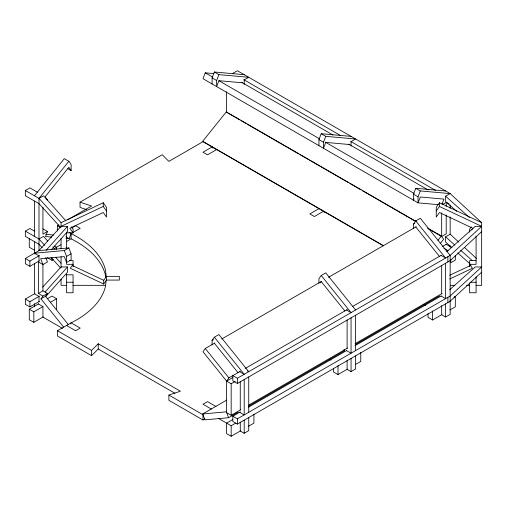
<?xml version="1.0" encoding="UTF-8"?>
<svg xmlns="http://www.w3.org/2000/svg" width="507" height="507" viewBox="0 0 507 507"><rect width="100%" height="100%" fill="white"/><g stroke="black" fill="none" stroke-linecap="round" stroke-linejoin="round"><path stroke-width="0.76" d="M42.93 228.847L47.481 231.477L45.51 236.554L51.809 237.111M65.986 238.379L69.142 238.664L71.107 233.588L80.201 228.334L75.657 225.71L71.76 227.96M213.929 73.61L205.265 72.837L202.99 78.699L418.041 202.857L438.523 204.689M212.084 83.928L212.084 77.869L214.36 72.007L244.203 74.675M242.536 82.806L218.904 80.695L216.635 86.558L216.635 80.493L218.904 74.63L248.747 77.298L244.203 79.922L244.203 84.422M318.935 145.642L318.935 139.577L321.21 133.715L351.053 136.383M349.386 144.514L325.76 142.404L323.485 148.266L323.485 142.201L325.76 136.339L355.597 139.007L351.053 141.63L351.053 146.13M414.061 198.769L413.49 200.233L413.49 194.168L415.765 188.306L445.609 190.974M441.958 204.239L443.942 199.105L420.316 196.995L418.041 202.857L418.041 196.792L420.316 190.936L450.159 193.598L445.609 196.222L445.609 201.475L456.642 211.318M63.609 327.053L40.959 298.883L42.93 296.082L47.481 293.458L42.93 290.834L38.386 293.458L38.386 261.948L42.93 264.578L47.481 261.948L45.776 257.556M40.959 298.883L45.51 296.259L47.481 293.458M70.321 323.973L71.107 322.851A102.167 58.989 0 0 0 105.437 286.626L106.248 280.079L119.341 280.079L119.341 276.366L106.248 276.366L105.437 269.813A102.167 58.989 0 0 0 71.107 233.588L69.161 232.46M214.854 342.96L205.265 348.499L202.99 351.731L226.616 381.131L231.167 383.755L235.273 381.384M212.084 344.969L212.084 340.419L214.36 337.187L218.904 334.557L248.747 371.682L247.448 370.934M240.755 409.726L231.167 415.265L226.616 412.635L226.616 381.131L228.891 377.892L240.375 371.263M355.597 309.992L325.76 272.867L321.21 275.497L318.935 278.73L318.935 283.28M320.304 282.855L321.21 281.556L344.842 310.956M413.49 228.682L413.49 224.138L415.765 220.9L420.316 218.276L450.159 255.401L450.159 314.384L445.609 317.008L441.673 314.733L441.673 305.734M103.694 284.015L103.694 280.301L106.483 276.366L106.483 280.079L103.694 284.015L70.277 268.26L73.065 264.324L66.632 264.324L66.632 261.175M476.079 285.34L481.65 285.34L481.65 222.643L439.449 202.749L436.229 207.293L436.229 217.072L439.449 212.528L472.866 228.277L471.656 229.982M436.229 211.007L439.449 206.463L439.449 202.749M471.257 226.838L469.647 229.113L469.647 232.086M34.444 195.772L64.288 158.647L68.838 161.277L71.107 164.509L71.107 170.574L67.862 168.698M38.995 250.426L38.995 198.395L68.838 161.277M437.921 240.331L441.369 236.04L427.667 228.131M440.196 243.563L443.638 239.279L441.369 236.04M46.143 250.287L67.494 226.344L61.062 226.344L38.995 250.585L25.35 258.456L25.35 263.71L29.9 266.333L39.445 260.82M51.353 249.698L67.494 231.598L67.494 226.344M45.104 292.057L67.494 266.948L61.062 266.948L42.67 287.146M45.624 296.728L67.494 272.202L67.494 266.948M66.563 325.481L75.657 330.729L80.201 328.105L71.107 322.851L57.468 330.729L57.468 335.983L91.571 355.673L91.571 350.419L98.231 343.765L180.416 391.214L168.882 395.054L168.882 400.308L202.99 419.999L204.936 418.871M91.571 355.673L98.231 349.012L98.231 343.765M439.449 206.463L481.65 226.356L450.159 255.401L237.377 378.247L232.833 375.624L232.833 380.871L237.377 383.495L450.159 260.649L481.65 231.61M481.65 272.208L450.159 301.253L237.377 424.099L232.833 421.475L232.833 416.222L240.375 411.868M446.768 251.738L475.217 226.356L481.65 226.356M449.671 289.75L475.217 266.961L481.65 266.961L450.159 295.999L237.377 418.852L232.833 416.222M60.536 227.307L38.995 203.649L25.35 195.772L25.35 190.524L29.9 187.894L37.404 192.229M232.833 73.357L237.377 70.733L450.172 193.592L481.65 222.643M25.35 190.524L38.995 198.395L43.539 195.772L65.929 220.881M42.144 247.714L38.995 244.254L25.35 236.376L25.35 231.122L29.9 228.499L34.672 231.255M86.526 209.587L80.043 207.426L80.043 202.173L162.221 154.724L168.882 161.384L202.99 141.694L383.488 245.92M47.481 231.477L42.93 234.101L42.93 207.319M57.468 230.958L57.468 225.71L58.831 224.924M67.697 219.804L91.571 206.019L80.043 202.173M25.35 231.122L38.995 239L43.539 236.376L47.709 241.047M216.635 149.571L207.534 154.819L202.99 152.195L212.084 146.941L212.87 148.063M25.35 258.456L29.9 261.086L39.445 255.572M53.976 248.728L60.979 244.685M66.385 241.566L71.107 238.835L71.107 233.588M38.995 261.086L38.995 255.832L34.444 253.208L64.288 250.54L68.838 247.917L71.107 253.779L71.107 259.838L66.563 262.468L64.288 256.605L40.655 258.716L42.93 264.578M47.347 257.651L52.025 260.357L53.324 259.603M66.563 262.468L66.563 256.403L71.107 253.779M39.445 301.424L29.9 306.938L25.35 304.314L25.35 299.06L34.901 293.547M25.35 299.06L29.9 301.684L39.445 296.17M43.196 316.932L33.836 322.338L29.286 319.714L29.286 309.213L38.652 303.807M47.347 298.788L52.025 296.082L56.575 298.712L56.575 309.213M29.286 309.213L33.836 311.837L42.93 306.583L42.93 317.09L62.513 328.39M50.434 302.254L56.575 298.712M318.935 208.656L309.84 213.903L314.391 216.527L323.485 211.28L324.271 212.401M442.319 204.594L446.217 202.344L446.217 206.279M212.084 340.419L213.384 339.671M413.49 224.138L414.796 223.384M221.698 339.012L321.692 281.277M328.542 277.323L416.203 226.711M427.971 228.568L441.673 236.477L446.217 233.847L446.217 214.943M451.997 247.777L445.609 242.08L445.609 236.826L450.159 234.202L450.159 216.92M442.319 246.605L446.217 244.349M245.331 368.405L347.339 309.511M352.828 306.342L441.28 255.275M226.616 381.131L232.783 377.569M238.176 412.178L228.587 417.711L204.961 419.821L202.686 413.959L226.654 400.124M248.975 404.979L347.593 348.043M355.128 343.695L442.11 293.477M248.449 406.246L344.335 350.888M355.293 344.564L439.531 295.923M248.601 407.121L346.655 350.508M354.881 345.755L441.28 295.879M232.757 419.593L226.616 423.136L226.616 433.643L231.167 436.267L240.527 430.861M218.834 418.643L231.167 425.766L235.85 423.06M453.974 297.127L455.311 296.354L455.311 306.855L449.963 309.948M248.557 426.229L253.906 423.142L253.906 414.137M333.473 368.202L333.473 371.954L338.017 374.578L347.384 369.172M355.407 364.539L360.756 361.447L360.756 352.447M428.028 313.605L428.028 317.357L432.579 319.987L441.939 314.581M240.261 422.014L240.261 431.013L244.203 433.289L248.747 430.665L248.747 417.534M347.111 360.325L347.111 369.324L351.053 371.599L355.597 368.976L355.597 355.844M61.062 227.136L61.062 222.636L103.263 202.737L106.483 207.287L106.483 217.066L103.263 212.515L69.846 228.27L73.065 232.814L66.632 232.814M61.062 226.344L103.263 206.45L103.263 202.737M449.684 275.282L471.009 265.231M449.684 278.996L472.435 268.273L469.647 264.331L476.079 264.331L476.079 236.205M38.995 250.585L68.838 247.917M202.686 413.959L226.312 411.849L228.587 417.711M69.491 260.611L73.065 260.611L73.065 266.688M476.079 260.617L469.647 260.617L469.647 266.695M66.632 274.826L73.065 274.826L73.065 292.754L66.632 292.754L66.632 274.515M66.632 282.253L73.065 282.253M470.363 282.26L476.079 282.26M66.632 285.327L61.062 285.327L61.062 279.148M73.065 285.327L105.703 285.327M450.222 285.34L454.88 285.34M466.541 285.34L469.647 285.34M45.687 234.348L53.565 235.052M72.412 265.554L103.694 280.301M243.804 79.694L340.482 135.508M350.768 141.447L435.792 190.537M241.902 82.464L332.991 135.052M348.746 144.146L428.193 190.011M446.401 202.451L449.145 204.029M214.36 72.007L218.904 74.63M321.21 133.715L325.76 136.339M415.765 188.306L420.316 190.936M205.265 72.837L212.794 77.184M218.961 80.746L319.638 138.874M325.114 142.036L414.149 193.44M212.084 77.869L216.635 80.493M318.935 139.577L323.485 142.201M413.49 194.168L418.041 196.792M416.025 221.413L226.312 111.882L202.686 141.276L383.495 245.667M239.634 119.829L226.616 112.313L226.604 91.824M241.002 120.622L245.794 123.385M247.163 124.177L298.534 153.836M299.903 154.622L308.117 159.369M309.492 160.161L348.524 182.697M349.9 183.49L360.857 189.814M362.226 190.607L415.645 221.451M445.951 244.197L451.3 247.283M443.942 248.291L448.036 250.654M441.065 255.401L445.609 258.025L415.765 220.9M441.065 295.999L445.609 298.629L445.609 263.279M423.618 304.314L425.646 305.48M346.503 309.992L351.053 312.616L321.21 275.497M346.503 350.597L351.053 353.221L351.053 317.87M329.74 359.292L331.09 360.071M46.181 199.219L47.481 199.967L45.205 196.735L68.838 167.335L71.107 170.574M57.468 225.71L60.713 227.586M65.891 236.788L69.142 238.664M54.623 246.104L56.575 247.226L56.575 249.482M34.641 250.319L29.286 247.226L29.286 238.227M239.653 371.682L244.203 374.305L214.36 337.187M38.386 293.458L42.93 296.082M239.653 412.286L244.203 414.91L244.203 379.559M38.386 303.959L42.93 306.583M215.982 406.494L207.534 401.62L202.99 404.244L211.432 409.124M98.231 349.012L174.934 393.299M57.468 330.729L91.571 350.419M168.882 395.054L202.99 414.745L202.99 419.999M445.609 196.222L469.412 217.465M445.609 236.826L454.899 245.115M460.705 250.293L472.315 260.655M457.802 252.955L469.995 263.836M450.172 234.19L458.759 242.118M464.482 247.397L476.498 258.494M38.995 198.395L61.062 222.636M38.995 239L44.774 245.35M55.808 257.467L61.062 263.234M51.08 257.524L60.536 267.911M52.912 246.884L54.997 249.222M415.765 226.965L439.398 256.358M214.36 343.245L237.986 372.645M205.265 348.499L228.891 377.892M45.51 296.259L68.153 324.429M103.263 206.45L106.483 211.001M71.455 226.832L73.065 229.101L73.065 232.814M343.974 349.323L344.538 350.774M64.288 250.54L66.563 256.403M105.71 277.247L105.437 275.06A102.167 58.989 0 0 0 71.107 238.835M476.079 276.847L476.079 292.761L469.647 292.761L469.647 283.014M455.311 255.604L455.311 260.104L450.767 262.727L450.767 259.73M450.159 205.132L450.159 208.276M450.159 245.629L450.159 247.175M447.884 256.713L447.884 261.967M447.884 297.317L447.884 302.565M445.609 303.877L445.609 317.008M441.673 212.845L441.673 236.477M441.673 265.37L441.673 293.73M432.579 310.981L432.579 319.987M355.597 315.246L355.597 350.597M351.053 358.474L351.053 371.599M347.111 319.968L347.111 348.322M338.017 365.572L338.017 374.578M248.747 376.935L248.747 412.286M244.203 420.164L244.203 433.289M240.261 381.657L240.261 410.011M237.377 378.247L237.377 383.495M237.377 418.852L237.377 424.099M231.167 383.755L231.167 415.265M231.167 425.766L231.167 436.267M66.632 232.257L66.632 248.569M61.062 238.67L61.062 248.88M61.062 256.738L61.062 267.734M52.025 258.107L52.025 260.357M42.93 264.052L42.93 290.834M38.995 301.684L38.995 296.437L34.444 293.807L34.444 263.171M34.444 201.025L34.444 236.376M34.444 241.624L34.444 253.982M34.444 303.693L34.444 306.786M33.836 311.837L33.836 322.338M29.9 261.086L29.9 266.333M29.9 301.684L29.9 306.938"/></g></svg>
